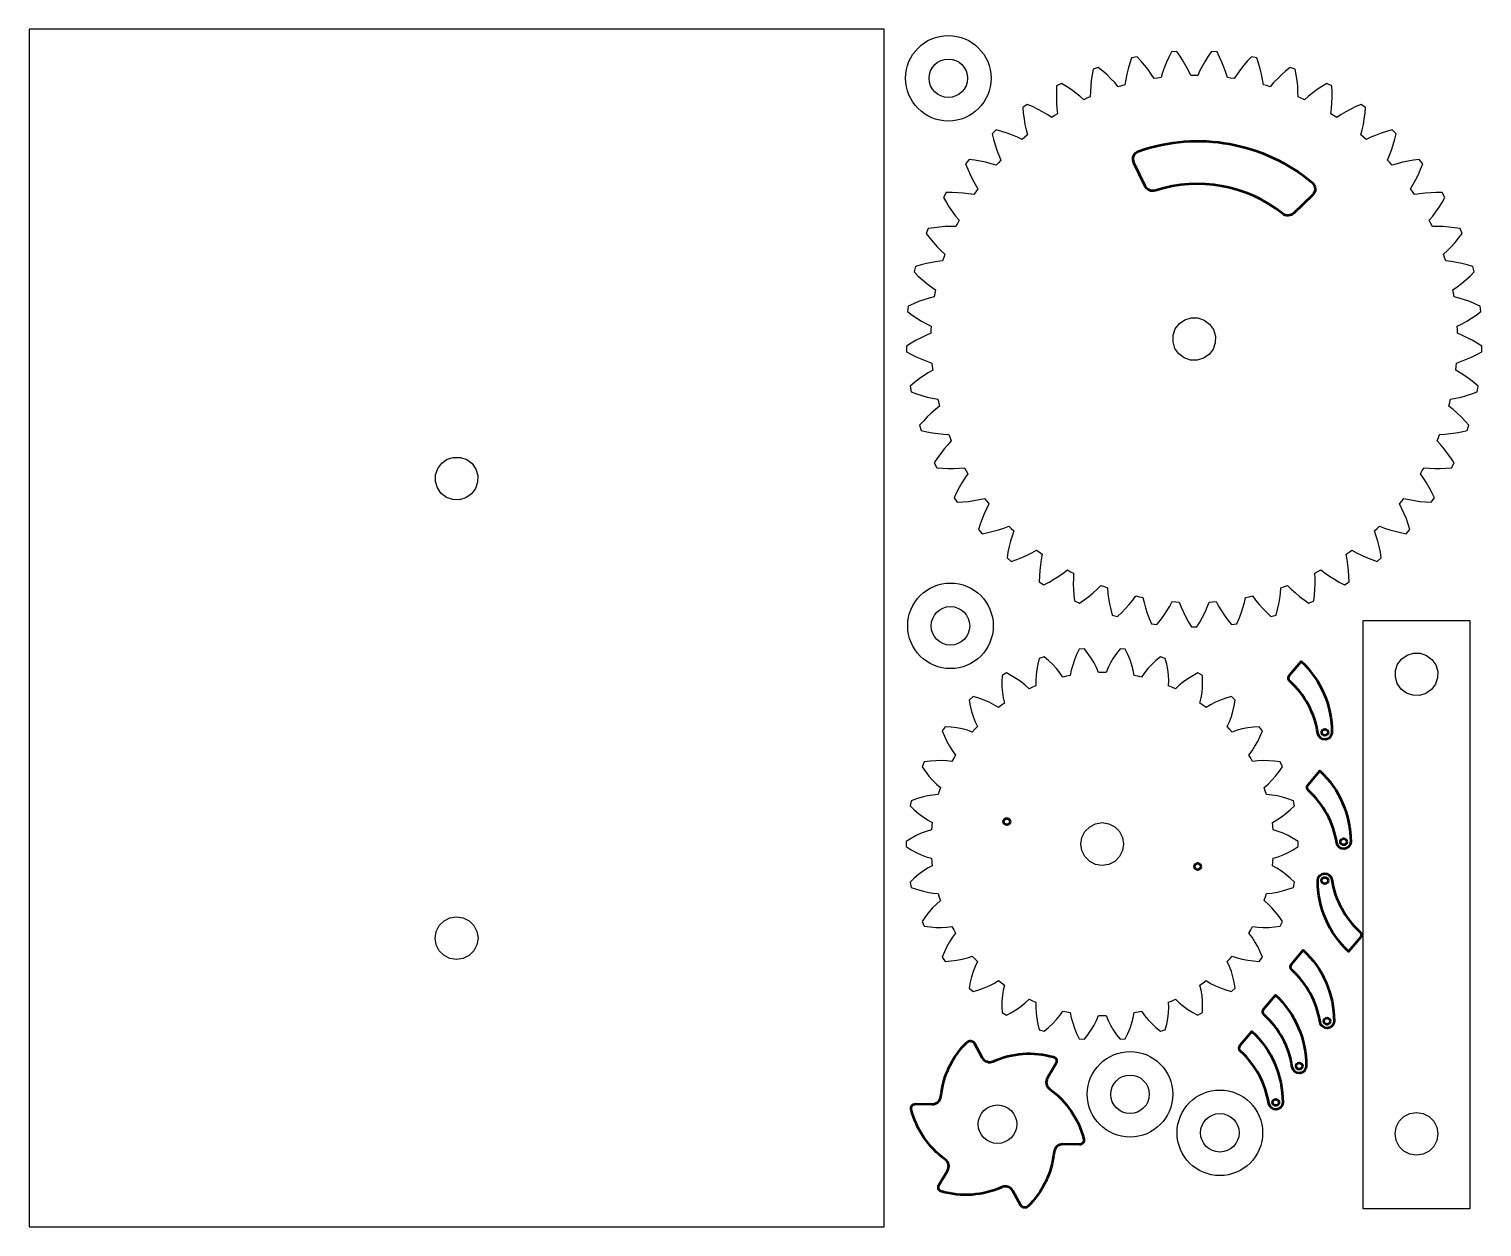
# Model space of a CAD drawing. Header units: inches. Extents: x 0 to 340, y 5 to 285.
import ezdxf

# ---------------------------------------------------------------- set-up
doc = ezdxf.new("R2010")
doc.units = ezdxf.units.IN
doc.header["$MEASUREMENT"] = 0
doc.layers.add('PDF_Visible', color=7, linetype='Continuous')

msp = doc.modelspace()

# ---------------------------------------------------------------- linework, layer by layer
for points in [[(200, 285.24), (0, 285.24), (0, 5.24), (200, 5.24)], [(337.53, 212.48), (336.38, 213.09), (335.23, 213.64), (334.08, 214.12), (334.05, 214.97), (334.02, 215.77), (335.14, 216.33), (336.25, 216.96), (337.35, 217.64), (338.44, 218.39), (339.52, 219.19), (339.38, 220.47), (338.16, 221.03), (336.94, 221.54), (335.72, 221.98), (334.51, 222.36), (333.29, 222.68), (333.15, 223.51), (333.01, 224.3), (334.04, 225.01), (335.05, 225.79), (336.04, 226.62), (337.02, 227.51), (337.98, 228.46), (337.66, 229.71), (336.38, 230.09), (335.1, 230.42), (333.83, 230.69), (332.57, 230.9), (331.33, 231.05), (331.07, 231.85), (330.82, 232.61), (331.74, 233.46), (332.63, 234.37), (333.5, 235.33), (334.34, 236.35), (335.16, 237.42), (334.68, 238.61), (333.35, 238.81), (332.03, 238.96), (330.74, 239.05), (329.47, 239.08), (328.21, 239.05), (327.85, 239.82), (327.49, 240.53), (328.29, 241.5), (329.05, 242.52), (329.77, 243.6), (330.46, 244.73), (331.12, 245.9), (330.48, 247.01), (329.13, 247.03), (327.81, 246.99), (326.52, 246.9), (325.25, 246.76), (324.02, 246.55), (323.55, 247.26), (323.1, 247.92), (323.75, 248.99), (324.36, 250.1), (324.93, 251.27), (325.46, 252.48), (325.95, 253.73), (325.15, 254.75), (323.82, 254.58), (322.52, 254.36), (321.25, 254.09), (320.01, 253.77), (318.82, 253.39), (318.26, 254.03), (317.72, 254.62), (318.21, 255.77), (318.66, 256.96), (319.06, 258.19), (319.42, 259.47), (319.73, 260.77), (318.8, 261.67), (317.5, 261.31), (316.25, 260.91), (315.03, 260.47), (313.85, 259.98), (312.72, 259.45), (312.07, 259.99), (311.46, 260.5), (311.79, 261.71), (312.07, 262.95), (312.29, 264.23), (312.47, 265.54), (312.59, 266.88), (311.55, 267.64), (310.31, 267.1), (309.12, 266.53), (307.98, 265.92), (306.88, 265.28), (305.83, 264.59), (305.12, 265.04), (304.44, 265.46), (304.6, 266.7), (304.7, 267.97), (304.74, 269.27), (304.74, 270.59), (304.67, 271.93), (303.54, 272.54), (302.39, 271.84), (301.29, 271.11), (300.24, 270.34), (299.24, 269.55), (298.3, 268.72), (297.53, 269.07), (296.8, 269.39), (296.78, 270.64), (296.71, 271.92), (296.57, 273.21), (296.38, 274.51), (296.13, 275.83), (294.92, 276.28), (293.88, 275.42), (292.89, 274.55), (291.96, 273.64), (291.08, 272.72), (290.27, 271.77), (289.45, 272.01), (288.69, 272.22), (288.5, 273.46), (288.24, 274.71), (287.93, 275.97), (287.56, 277.24), (287.13, 278.51), (285.87, 278.78), (284.96, 277.79), (284.1, 276.78), (283.3, 275.76), (282.56, 274.72), (281.89, 273.67), (281.05, 273.79), (280.26, 273.9), (279.9, 275.1), (279.47, 276.3), (278.99, 277.5), (278.44, 278.7), (277.84, 279.91), (276.55, 280), (275.79, 278.89), (275.08, 277.77), (274.43, 276.65), (273.84, 275.52), (273.32, 274.38), (272.48, 274.39), (271.68, 274.38), (271.16, 275.52), (270.57, 276.65), (269.92, 277.77), (269.21, 278.89), (268.45, 280), (267.16, 279.91), (266.56, 278.7), (266.01, 277.5), (265.53, 276.3), (265.1, 275.1), (264.74, 273.9), (263.9, 273.78), (263.11, 273.67), (262.44, 274.72), (261.7, 275.76), (260.9, 276.78), (260.04, 277.79), (259.13, 278.78), (257.87, 278.51), (257.44, 277.24), (257.07, 275.97), (256.76, 274.71), (256.5, 273.46), (256.31, 272.22), (255.5, 272), (254.73, 271.77), (253.92, 272.72), (253.04, 273.64), (252.11, 274.55), (251.12, 275.42), (250.08, 276.28), (248.87, 275.83), (248.62, 274.51), (248.43, 273.21), (248.29, 271.92), (248.22, 270.64), (248.2, 269.39), (247.43, 269.05), (246.7, 268.72), (245.76, 269.55), (244.76, 270.34), (243.71, 271.11), (242.61, 271.84), (241.46, 272.54), (240.33, 271.93), (240.26, 270.59), (240.26, 269.27), (240.3, 267.97), (240.4, 266.7), (240.56, 265.46), (239.84, 265.02), (239.17, 264.59), (238.12, 265.28), (237.02, 265.92), (235.88, 266.53), (234.69, 267.1), (233.45, 267.64), (232.41, 266.88), (232.53, 265.54), (232.71, 264.23), (232.93, 262.95), (233.21, 261.71), (233.54, 260.5), (232.89, 259.96), (232.28, 259.45), (231.15, 259.98), (229.97, 260.47), (228.75, 260.91), (227.5, 261.31), (226.2, 261.67), (225.27, 260.77), (225.58, 259.47), (225.94, 258.19), (226.34, 256.96), (226.79, 255.77), (227.28, 254.62), (226.71, 253.99), (226.18, 253.39), (224.99, 253.77), (223.75, 254.09), (222.48, 254.36), (221.18, 254.58), (219.85, 254.75), (219.05, 253.73), (219.54, 252.48), (220.07, 251.27), (220.64, 250.1), (221.25, 248.99), (221.9, 247.92), (221.42, 247.22), (220.98, 246.55), (219.75, 246.76), (218.48, 246.9), (217.19, 246.99), (215.87, 247.03), (214.52, 247.01), (213.88, 245.9), (214.54, 244.73), (215.23, 243.6), (215.95, 242.52), (216.71, 241.5), (217.51, 240.53), (217.13, 239.77), (216.79, 239.05), (215.53, 239.08), (214.26, 239.05), (212.97, 238.96), (211.65, 238.81), (210.32, 238.61), (209.84, 237.42), (210.66, 236.35), (211.5, 235.33), (212.37, 234.37), (213.26, 233.46), (214.18, 232.61), (213.91, 231.81), (213.67, 231.05), (212.43, 230.9), (211.17, 230.69), (209.9, 230.42), (208.62, 230.09), (207.34, 229.71), (207.02, 228.46), (207.98, 227.51), (208.96, 226.62), (209.95, 225.79), (210.96, 225.01), (211.99, 224.3), (211.84, 223.47), (211.71, 222.68), (210.49, 222.36), (209.28, 221.98), (208.06, 221.54), (206.84, 221.03), (205.62, 220.47), (205.48, 219.19), (206.56, 218.39), (207.65, 217.64), (208.75, 216.96), (209.86, 216.33), (210.98, 215.77), (210.94, 214.92), (210.92, 214.12), (209.77, 213.64), (208.62, 213.09), (207.47, 212.48), (206.33, 211.81), (205.2, 211.09), (205.24, 209.8), (206.42, 209.16), (207.61, 208.57), (208.79, 208.04), (209.98, 207.58), (211.16, 207.17), (211.25, 206.33), (211.34, 205.54), (210.26, 204.9), (209.2, 204.2), (208.15, 203.44), (207.11, 202.62), (206.09, 201.74), (206.32, 200.47), (207.57, 200), (208.83, 199.58), (210.07, 199.22), (211.31, 198.93), (212.54, 198.69), (212.74, 197.87), (212.94, 197.1), (211.96, 196.32), (211.01, 195.47), (210.08, 194.57), (209.16, 193.61), (208.28, 192.61), (208.67, 191.38), (209.99, 191.08), (211.29, 190.85), (212.57, 190.67), (213.84, 190.55), (215.09, 190.49), (215.4, 189.7), (215.7, 188.96), (214.85, 188.05), (214.02, 187.08), (213.22, 186.06), (212.45, 184.99), (211.71, 183.86), (212.28, 182.7), (213.62, 182.6), (214.94, 182.54), (216.23, 182.54), (217.51, 182.6), (218.75, 182.71), (219.17, 181.98), (219.57, 181.29), (218.85, 180.27), (218.17, 179.19), (217.52, 178.07), (216.9, 176.9), (216.33, 175.68), (217.05, 174.62), (218.39, 174.69), (219.71, 174.82), (220.99, 175), (222.24, 175.24), (223.46, 175.53), (223.98, 174.86), (224.47, 174.23), (223.9, 173.12), (223.37, 171.96), (222.88, 170.76), (222.44, 169.51), (222.04, 168.23), (222.9, 167.27), (224.22, 167.54), (225.5, 167.85), (226.75, 168.2), (227.96, 168.61), (229.13, 169.06), (229.73, 168.47), (230.31, 167.92), (229.9, 166.74), (229.53, 165.52), (229.22, 164.26), (228.95, 162.97), (228.73, 161.64), (229.72, 160.81), (230.99, 161.26), (232.22, 161.74), (233.4, 162.27), (234.54, 162.84), (235.63, 163.45), (236.32, 162.95), (236.96, 162.49), (236.72, 161.26), (236.53, 160), (236.39, 158.71), (236.31, 157.39), (236.28, 156.05), (237.37, 155.36), (238.57, 155.98), (239.71, 156.63), (240.82, 157.32), (241.87, 158.04), (242.86, 158.8), (243.61, 158.4), (244.31, 158.03), (244.24, 156.78), (244.23, 155.51), (244.27, 154.21), (244.37, 152.89), (244.53, 151.56), (245.71, 151.03), (246.8, 151.81), (247.85, 152.62), (248.84, 153.45), (249.78, 154.31), (250.66, 155.2), (251.46, 154.91), (252.21, 154.64), (252.31, 153.39), (252.48, 152.13), (252.7, 150.85), (252.98, 149.56), (253.32, 148.26), (254.56, 147.91), (255.54, 148.83), (256.46, 149.77), (257.33, 150.74), (258.14, 151.72), (258.89, 152.72), (259.72, 152.54), (260.5, 152.38), (260.77, 151.16), (261.11, 149.93), (261.51, 148.7), (261.98, 147.46), (262.49, 146.22), (263.77, 146.04), (264.61, 147.09), (265.39, 148.15), (266.12, 149.23), (266.78, 150.32), (267.38, 151.41), (268.23, 151.35), (269.02, 151.3), (269.47, 150.13), (269.97, 148.96), (270.54, 147.79), (271.17, 146.63), (271.86, 145.48), (273.14, 145.48), (273.83, 146.63), (274.46, 147.79), (275.03, 148.96), (275.53, 150.13), (275.98, 151.3), (276.82, 151.35), (277.62, 151.41), (278.22, 150.32), (278.88, 149.23), (279.61, 148.15), (280.39, 147.09), (281.23, 146.04), (282.51, 146.22), (283.02, 147.46), (283.48, 148.7), (283.89, 149.93), (284.23, 151.16), (284.5, 152.38), (285.33, 152.55), (286.11, 152.72), (286.86, 151.72), (287.67, 150.74), (288.53, 149.77), (289.46, 148.83), (290.44, 147.91), (291.68, 148.26), (292.02, 149.56), (292.3, 150.85), (292.52, 152.13), (292.69, 153.39), (292.79, 154.64), (293.59, 154.93), (294.34, 155.2), (295.22, 154.31), (296.16, 153.45), (297.15, 152.62), (298.2, 151.81), (299.29, 151.03), (300.47, 151.56), (300.63, 152.89), (300.73, 154.21), (300.77, 155.51), (300.76, 156.78), (300.69, 158.03), (301.44, 158.42), (302.14, 158.8), (303.13, 158.04), (304.18, 157.32), (305.29, 156.63), (306.43, 155.98), (307.63, 155.36), (308.72, 156.05), (308.69, 157.39), (308.61, 158.71), (308.47, 160), (308.28, 161.26), (308.04, 162.49), (308.72, 162.98), (309.37, 163.45), (310.46, 162.84), (311.6, 162.27), (312.78, 161.74), (314.01, 161.26), (315.28, 160.81), (316.27, 161.64), (316.05, 162.97), (315.78, 164.26), (315.47, 165.52), (315.1, 166.74), (314.69, 167.92), (315.3, 168.51), (315.87, 169.06), (317.04, 168.61), (318.25, 168.2), (319.5, 167.85), (320.78, 167.54), (322.1, 167.27), (322.96, 168.23), (322.56, 169.51), (322.12, 170.76), (321.63, 171.96), (321.1, 173.12), (320.53, 174.23), (321.05, 174.89), (321.54, 175.53), (322.76, 175.24), (324.01, 175), (325.29, 174.82), (326.61, 174.69), (327.95, 174.62), (328.67, 175.68), (328.1, 176.9), (327.48, 178.07), (326.83, 179.19), (326.15, 180.27), (325.43, 181.29), (325.85, 182.02), (326.25, 182.71), (327.49, 182.6), (328.77, 182.54), (330.06, 182.54), (331.38, 182.6), (332.72, 182.7), (333.29, 183.86), (332.55, 184.99), (331.78, 186.06), (330.98, 187.08), (330.15, 188.05), (329.29, 188.96), (329.62, 189.74), (329.91, 190.49), (331.16, 190.55), (332.43, 190.67), (333.71, 190.85), (335.01, 191.08), (336.33, 191.38), (336.72, 192.61), (335.84, 193.61), (334.92, 194.57), (333.99, 195.47), (333.04, 196.32), (332.06, 197.1), (332.27, 197.92), (332.46, 198.69), (333.69, 198.93), (334.93, 199.22), (336.17, 199.58), (337.43, 200), (338.68, 200.47), (338.91, 201.74), (337.89, 202.62), (336.85, 203.44), (335.8, 204.2), (334.74, 204.9), (333.66, 205.54), (333.76, 206.38), (333.84, 207.17), (335.02, 207.58), (336.21, 208.04), (337.39, 208.57), (338.58, 209.16), (339.76, 209.8), (339.8, 211.09), (338.67, 211.81)], [(276.91, 210.45), (275.97, 209.2), (274.69, 208.3), (273.2, 207.84), (271.63, 207.87), (270.15, 208.38), (268.9, 209.32), (268.01, 210.6), (267.55, 212.1), (267.58, 213.66), (268.09, 215.14), (269.03, 216.39), (270.31, 217.29), (271.8, 217.75), (273.37, 217.72), (274.85, 217.21), (276.1, 216.27), (276.99, 214.99), (277.45, 213.49), (277.42, 211.93)], [(104.41, 177.82), (103.47, 176.58), (102.19, 175.68), (100.7, 175.22), (99.13, 175.25), (97.65, 175.76), (96.4, 176.7), (95.51, 177.98), (95.05, 179.48), (95.08, 181.04), (95.59, 182.52), (96.53, 183.77), (97.81, 184.67), (99.3, 185.12), (100.87, 185.1), (102.35, 184.59), (103.6, 183.65), (104.49, 182.36), (104.95, 180.87), (104.92, 179.3)], [(312, 146.99), (337, 146.99), (337, 9.49), (312, 9.49)], [(294.5, 96.7), (293.32, 97.25), (292.15, 97.7), (290.97, 98.05), (290.88, 98.95), (290.79, 99.8), (291.86, 100.39), (292.92, 101.08), (293.96, 101.86), (294.97, 102.72), (295.96, 103.67), (295.7, 104.86), (294.42, 105.32), (293.14, 105.7), (291.88, 105.99), (290.63, 106.19), (289.41, 106.29), (289.14, 107.15), (288.86, 107.96), (289.8, 108.76), (290.69, 109.66), (291.54, 110.63), (292.35, 111.69), (293.12, 112.82), (292.62, 113.93), (291.27, 114.12), (289.94, 114.22), (288.64, 114.25), (287.38, 114.18), (286.16, 114.02), (285.72, 114.81), (285.29, 115.54), (286.03, 116.52), (286.72, 117.58), (287.35, 118.72), (287.92, 119.92), (288.44, 121.18), (287.72, 122.17), (286.36, 122.07), (285.04, 121.89), (283.76, 121.65), (282.54, 121.32), (281.39, 120.91), (280.79, 121.59), (280.21, 122.22), (280.74, 123.33), (281.19, 124.51), (281.57, 125.75), (281.88, 127.04), (282.12, 128.39), (281.22, 129.2), (279.9, 128.82), (278.65, 128.38), (277.45, 127.87), (276.33, 127.3), (275.28, 126.66), (274.56, 127.2), (273.86, 127.69), (274.14, 128.89), (274.34, 130.13), (274.45, 131.43), (274.48, 132.76), (274.44, 134.12), (273.39, 134.73), (272.19, 134.09), (271.05, 133.39), (269.99, 132.65), (269, 131.85), (268.11, 131.01), (267.29, 131.38), (266.51, 131.72), (266.54, 132.95), (266.47, 134.21), (266.31, 135.5), (266.07, 136.81), (265.74, 138.14), (264.59, 138.51), (263.54, 137.63), (262.57, 136.71), (261.69, 135.76), (260.89, 134.78), (260.19, 133.77), (259.32, 133.97), (258.48, 134.14), (258.25, 135.35), (257.92, 136.57), (257.5, 137.79), (256.99, 139.02), (256.39, 140.25), (255.19, 140.38), (254.35, 139.3), (253.59, 138.2), (252.93, 137.09), (252.35, 135.97), (251.88, 134.83), (250.98, 134.84), (250.12, 134.83), (249.65, 135.97), (249.07, 137.09), (248.41, 138.2), (247.65, 139.3), (246.81, 140.38), (245.61, 140.25), (245.01, 139.02), (244.5, 137.79), (244.08, 136.57), (243.75, 135.35), (243.52, 134.14), (242.64, 133.96), (241.81, 133.77), (241.11, 134.78), (240.31, 135.76), (239.43, 136.71), (238.46, 137.63), (237.41, 138.51), (236.26, 138.14), (235.93, 136.81), (235.69, 135.5), (235.53, 134.21), (235.46, 132.95), (235.49, 131.72), (234.67, 131.37), (233.89, 131.01), (233, 131.85), (232.01, 132.65), (230.95, 133.39), (229.81, 134.09), (228.61, 134.73), (227.56, 134.12), (227.51, 132.76), (227.55, 131.43), (227.66, 130.13), (227.86, 128.89), (228.14, 127.69), (227.41, 127.17), (226.72, 126.66), (225.67, 127.3), (224.55, 127.87), (223.35, 128.38), (222.1, 128.82), (220.78, 129.2), (219.88, 128.39), (220.12, 127.04), (220.43, 125.75), (220.81, 124.51), (221.26, 123.33), (221.79, 122.22), (221.18, 121.55), (220.61, 120.91), (219.46, 121.32), (218.24, 121.65), (216.96, 121.89), (215.64, 122.07), (214.28, 122.17), (213.56, 121.18), (214.08, 119.92), (214.65, 118.72), (215.28, 117.58), (215.97, 116.52), (216.71, 115.54), (216.26, 114.77), (215.84, 114.02), (214.62, 114.18), (213.36, 114.25), (212.06, 114.22), (210.73, 114.12), (209.38, 113.93), (208.88, 112.82), (209.65, 111.69), (210.46, 110.63), (211.31, 109.66), (212.2, 108.76), (213.14, 107.96), (212.85, 107.11), (212.59, 106.29), (211.37, 106.19), (210.12, 105.99), (208.86, 105.7), (207.58, 105.32), (206.3, 104.86), (206.04, 103.67), (207.03, 102.72), (208.04, 101.86), (209.08, 101.08), (210.14, 100.39), (211.21, 99.8), (211.11, 98.9), (211.03, 98.05), (209.85, 97.7), (208.68, 97.25), (207.5, 96.7), (206.33, 96.06), (205.17, 95.34), (205.17, 94.13), (206.33, 93.41), (207.5, 92.77), (208.68, 92.22), (209.85, 91.77), (211.03, 91.42), (211.12, 90.52), (211.21, 89.67), (210.14, 89.08), (209.08, 88.39), (208.04, 87.61), (207.03, 86.75), (206.04, 85.8), (206.3, 84.61), (207.58, 84.15), (208.86, 83.77), (210.12, 83.48), (211.37, 83.28), (212.59, 83.18), (212.86, 82.32), (213.14, 81.51), (212.2, 80.71), (211.31, 79.82), (210.46, 78.84), (209.65, 77.78), (208.88, 76.65), (209.38, 75.54), (210.73, 75.35), (212.06, 75.25), (213.36, 75.23), (214.62, 75.29), (215.84, 75.45), (216.28, 74.66), (216.71, 73.93), (215.97, 72.95), (215.28, 71.89), (214.65, 70.76), (214.08, 69.55), (213.56, 68.29), (214.28, 67.3), (215.64, 67.4), (216.96, 67.58), (218.24, 67.83), (219.46, 68.15), (220.61, 68.56), (221.21, 67.88), (221.79, 67.25), (221.26, 66.14), (220.81, 64.96), (220.43, 63.72), (220.12, 62.43), (219.88, 61.08), (220.78, 60.27), (222.1, 60.65), (223.35, 61.09), (224.55, 61.6), (225.67, 62.17), (226.72, 62.81), (227.44, 62.27), (228.14, 61.78), (227.86, 60.59), (227.66, 59.34), (227.55, 58.04), (227.51, 56.71), (227.56, 55.35), (228.61, 54.74), (229.81, 55.39), (230.95, 56.08), (232.01, 56.83), (233, 57.62), (233.89, 58.46), (234.71, 58.09), (235.49, 57.75), (235.46, 56.52), (235.53, 55.26), (235.69, 53.97), (235.93, 52.66), (236.26, 51.33), (237.41, 50.96), (238.46, 51.84), (239.43, 52.76), (240.31, 53.71), (241.11, 54.69), (241.81, 55.7), (242.68, 55.5), (243.52, 55.33), (243.75, 54.12), (244.08, 52.91), (244.5, 51.68), (245.01, 50.45), (245.61, 49.22), (246.81, 49.09), (247.65, 50.17), (248.41, 51.27), (249.07, 52.38), (249.65, 53.5), (250.12, 54.64), (251.02, 54.63), (251.88, 54.64), (252.35, 53.5), (252.93, 52.38), (253.59, 51.27), (254.35, 50.17), (255.19, 49.09), (256.39, 49.22), (256.99, 50.45), (257.5, 51.68), (257.92, 52.91), (258.25, 54.12), (258.48, 55.33), (259.36, 55.51), (260.19, 55.7), (260.89, 54.69), (261.69, 53.71), (262.57, 52.76), (263.54, 51.84), (264.59, 50.96), (265.74, 51.33), (266.07, 52.66), (266.31, 53.97), (266.47, 55.26), (266.54, 56.52), (266.51, 57.75), (267.33, 58.11), (268.11, 58.46), (269, 57.62), (269.99, 56.83), (271.05, 56.08), (272.19, 55.39), (273.39, 54.74), (274.44, 55.35), (274.48, 56.71), (274.45, 58.04), (274.34, 59.34), (274.14, 60.59), (273.86, 61.78), (274.59, 62.3), (275.28, 62.81), (276.33, 62.17), (277.45, 61.6), (278.65, 61.09), (279.9, 60.65), (281.22, 60.27), (282.12, 61.08), (281.88, 62.43), (281.57, 63.72), (281.19, 64.96), (280.74, 66.14), (280.21, 67.25), (280.82, 67.92), (281.39, 68.56), (282.54, 68.15), (283.76, 67.83), (285.04, 67.58), (286.36, 67.4), (287.72, 67.3), (288.44, 68.29), (287.92, 69.55), (287.35, 70.76), (286.72, 71.89), (286.03, 72.95), (285.29, 73.93), (285.74, 74.7), (286.16, 75.45), (287.38, 75.29), (288.64, 75.23), (289.94, 75.25), (291.27, 75.35), (292.62, 75.54), (293.12, 76.65), (292.35, 77.78), (291.54, 78.84), (290.69, 79.82), (289.8, 80.71), (288.86, 81.51), (289.15, 82.36), (289.41, 83.18), (290.63, 83.28), (291.88, 83.48), (293.14, 83.77), (294.42, 84.15), (295.7, 84.61), (295.96, 85.8), (294.97, 86.75), (293.96, 87.61), (292.92, 88.39), (291.86, 89.08), (290.79, 89.67), (290.89, 90.57), (290.97, 91.42), (292.15, 91.77), (293.32, 92.22), (294.5, 92.77), (295.67, 93.41), (296.83, 94.13), (296.83, 95.34), (295.67, 96.06)], [(328.91, 132.07), (327.97, 130.83), (326.69, 129.93), (325.2, 129.47), (323.63, 129.5), (322.15, 130.01), (320.9, 130.95), (320.01, 132.23), (319.55, 133.73), (319.58, 135.29), (320.09, 136.77), (321.03, 138.02), (322.31, 138.92), (323.8, 139.37), (325.37, 139.35), (326.85, 138.84), (328.1, 137.9), (328.99, 136.61), (329.45, 135.12), (329.42, 133.55)], [(255.05, 91.8), (253.94, 90.69), (252.55, 89.98), (251, 89.74), (249.45, 89.98), (248.06, 90.69), (246.95, 91.8), (246.24, 93.19), (246, 94.74), (246.24, 96.28), (246.95, 97.67), (248.06, 98.78), (249.45, 99.49), (251, 99.74), (252.55, 99.49), (253.94, 98.78), (255.05, 97.67), (255.76, 96.28), (256, 94.74), (255.76, 93.19)], [(104.05, 69.8), (102.94, 68.7), (101.55, 67.99), (100, 67.74), (98.45, 67.99), (97.06, 68.7), (95.95, 69.8), (95.24, 71.2), (95, 72.74), (95.24, 74.29), (95.95, 75.68), (97.06, 76.79), (98.45, 77.5), (100, 77.74), (101.55, 77.5), (102.94, 76.79), (104.05, 75.68), (104.76, 74.29), (105, 72.74), (104.76, 71.2)], [(328.55, 24.05), (327.44, 22.95), (326.05, 22.24), (324.5, 21.99), (322.95, 22.24), (321.56, 22.95), (320.45, 24.05), (319.74, 25.45), (319.5, 26.99), (319.74, 28.54), (320.45, 29.93), (321.56, 31.04), (322.95, 31.75), (324.5, 31.99), (326.05, 31.75), (327.44, 31.04), (328.55, 29.93), (329.26, 28.54), (329.5, 26.99), (329.26, 25.45)]]:
    msp.add_lwpolyline(points, close=True)
for centre, radius in [((215, 273.74), 10), ((215, 273.74), 4.5), ((215.5, 145.74), 10), ((215.5, 145.74), 4.5), ((257.5, 36.24), 10), ((257.5, 36.24), 4.5), ((278.5, 27.24), 10), ((226.5, 29.24), 4.5), ((278.5, 27.24), 4.5)]:
    msp.add_circle(centre, radius)
at = {"layer": 'PDF_Visible', "lineweight": 50}
msp.add_lwpolyline([(295.8, 242.21, -0.375625), (293.17, 242.1, 0.25255), (263.46, 247.49, -0.375618), (261.03, 248.52), (258.41, 253.97, -0.447806), (259.56, 256.73, -0.263339), (300.07, 249.37, -0.44782), (300.17, 246.39), (295.8, 242.21)], format="xyb", dxfattribs=at)
for points in [[(294.85, 132.8, -0.40573), (294.76, 134.19), (297.51, 137.43, -0.208648), (304.72, 120.84, -0.925253), (301.45, 120.59, 0.172579)], [(299.23, 107.22, -0.40573), (299.14, 108.61), (301.89, 111.85, -0.208648), (309.1, 95.26, -0.925253), (305.83, 95.02, 0.172579)], [(311.27, 74.25, -0.40573), (311.36, 72.86), (308.6, 69.62, -0.208648), (301.4, 86.21, -0.925253), (304.67, 86.46, 0.172579)], [(295.35, 65.3, -0.40573), (295.26, 66.69), (298.01, 69.93, -0.208648), (305.22, 53.34, -0.925253), (301.95, 53.09, 0.172579)], [(288.85, 54.8, -0.40573), (288.76, 56.19), (291.51, 59.43, -0.208648), (298.72, 42.84, -0.925253), (295.45, 42.59, 0.172579)], [(206.33, 32.73, -0.492738), (207.31, 33.97), (211.24, 33.92, 0.388582), (213.26, 35.72, -0.176407), (219.44, 48.46, -0.492738), (221.01, 48.23), (222.93, 44.79, 0.388607), (225.49, 43.94, -0.176407), (239.61, 44.96, -0.492738), (240.2, 43.49), (238.19, 40.11, 0.388607), (238.73, 37.46, -0.176407), (246.67, 25.74, -0.492738), (245.69, 24.5), (241.76, 24.55, 0.388582), (239.74, 22.76, -0.176407), (233.56, 10.02, -0.492738), (231.99, 10.24), (230.07, 13.68, 0.388612), (227.51, 14.53, -0.176407), (213.39, 13.51, -0.492738), (212.8, 14.98), (214.81, 18.36, 0.388607), (214.27, 21.01, -0.176407)], [(283.35, 46.3, -0.40573), (283.26, 47.69), (286.01, 50.93, -0.208648), (293.22, 34.34, -0.925253), (289.95, 34.09, 0.172579)]]:
    msp.add_lwpolyline(points, format="xyb", close=True, dxfattribs=at)
for centre in [(303.07, 120.84), (228.68, 99.98), (307.45, 95.27), (273.32, 89.48), (303.05, 86.2), (303.57, 53.34), (297.07, 42.84), (291.57, 34.34)]:
    msp.add_circle(centre, 0.75, dxfattribs=at)

doc.saveas('drawing.dxf')
